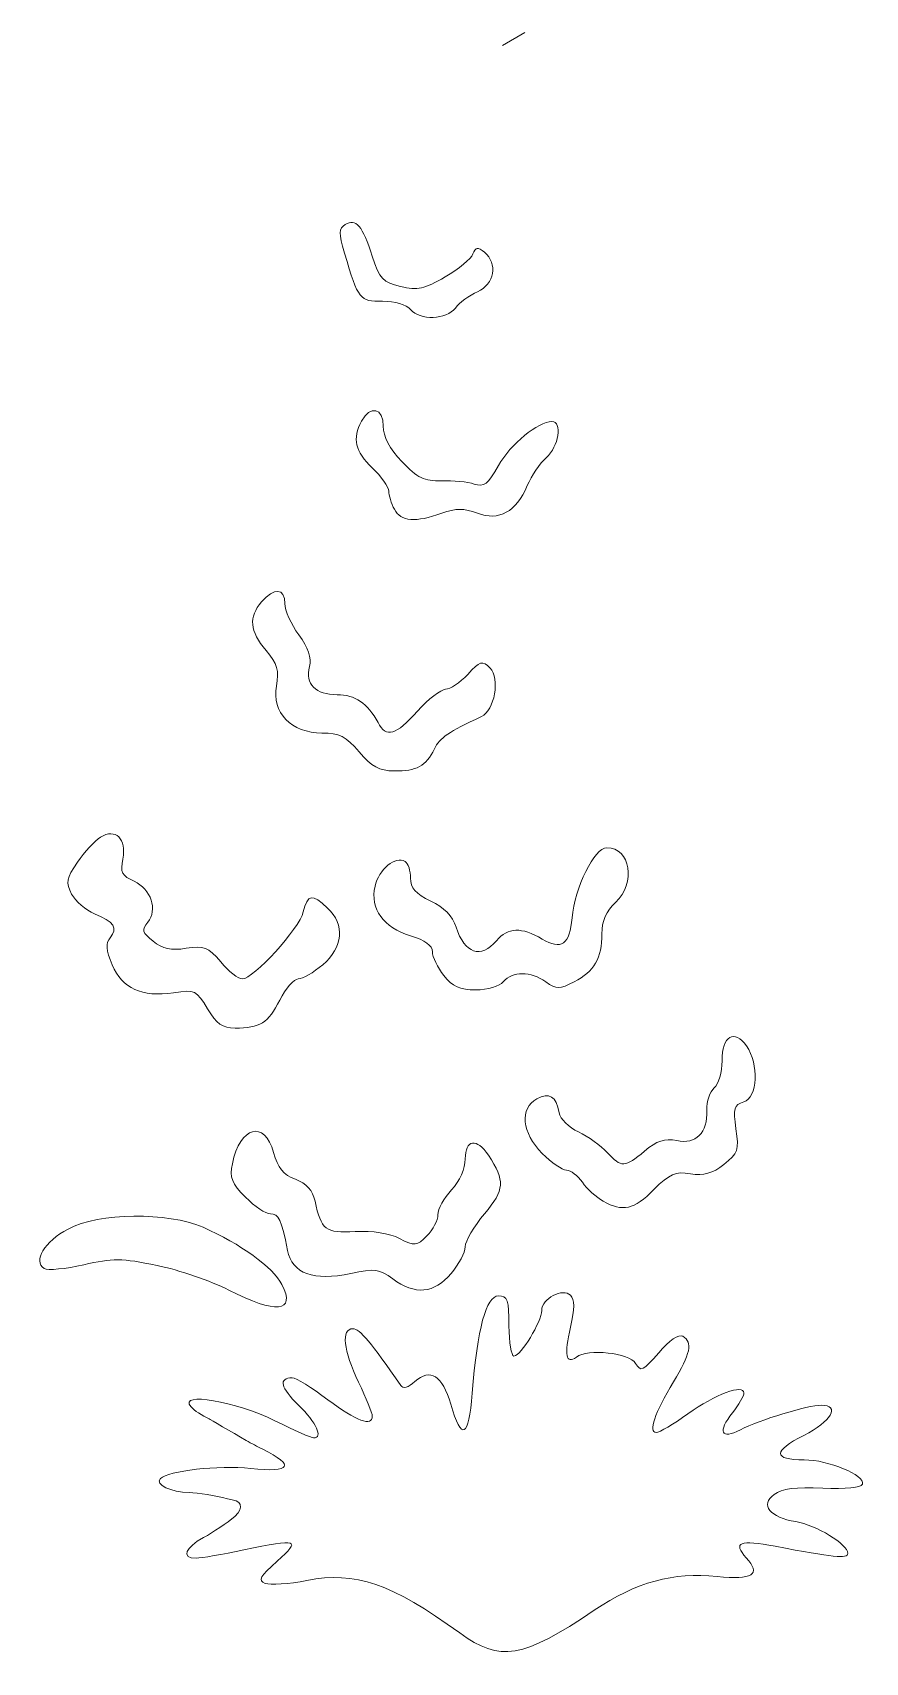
# Model space of a CAD drawing. Header units: millimetres. Extents: x -6423 to -1759, y 6 to 2012.
# Drawn here: x -5497.8 to -5422.7, y 89.6 to 236.4 of the extents above; entities that cross this region are included whole.
import ezdxf

# ---------------------------------------------------------------- set-up
doc = ezdxf.new("R2010")
doc.units = ezdxf.units.MM
doc.header["$MEASUREMENT"] = 0
doc.layers.add('layer 1', color=7, linetype='Continuous')

msp = doc.modelspace()

# ---------------------------------------------------------------- linework, layer by layer
at = {"layer": 'layer 1', "color": 177, "lineweight": 9}
for points, knots in [([(-5455.4306, 235.2597), (-5455.4306, 235.2597), (-5453.423, 236.409), (-5453.423, 236.409), (-5453.423, 236.409), (-5453.423, 236.409), (-5455.4306, 235.2597), (-5455.4306, 235.2597)], [0, 0, 0, 0, 0.33333333, 0.33333333, 0.33333333, 0.33333333, 1, 1, 1, 1]), ([(-5459.673, 211.5962), (-5460.4586, 210.5344), (-5462.8689, 210.4564), (-5463.7066, 211.4657), (-5463.7066, 211.4657), (-5464.0597, 211.8908), (-5465.1331, 212.2042), (-5466.2388, 212.2042), (-5466.2388, 212.2042), (-5468.3177, 212.2042), (-5468.3847, 212.2892), (-5469.6542, 216.5494), (-5469.6542, 216.5494), (-5470.1913, 218.351), (-5470.1806, 218.7463), (-5469.5865, 219.1135), (-5469.5865, 219.1135), (-5468.6282, 219.7059), (-5468.0355, 219.0107), (-5467.1528, 216.259), (-5467.1528, 216.259), (-5466.4998, 214.2241), (-5466.2045, 213.9083), (-5464.6024, 213.5321), (-5464.6024, 213.5321), (-5463.072, 213.173), (-5462.4474, 213.3081), (-5460.5855, 214.3993), (-5460.5855, 214.3993), (-5459.3727, 215.1097), (-5458.2471, 216.0392), (-5458.0841, 216.4646), (-5458.0841, 216.4646), (-5457.8441, 217.09), (-5457.6466, 217.1216), (-5457.0546, 216.6298), (-5457.0546, 216.6298), (-5455.8237, 215.6085), (-5456.1499, 213.7356), (-5457.6757, 213.0624), (-5457.6757, 213.0624), (-5458.4201, 212.7341), (-5459.3192, 212.0741), (-5459.673, 211.5962)], [0, 0, 0, 0, 0.08333333, 0.08333333, 0.08333333, 0.08333333, 0.16666667, 0.16666667, 0.16666667, 0.16666667, 0.25, 0.25, 0.25, 0.25, 0.33333333, 0.33333333, 0.33333333, 0.33333333, 0.41666667, 0.41666667, 0.41666667, 0.41666667, 0.5, 0.5, 0.5, 0.5, 0.58333333, 0.58333333, 0.58333333, 0.58333333, 0.66666667, 0.66666667, 0.66666667, 0.66666667, 0.75, 0.75, 0.75, 0.75, 0.83333333, 0.83333333, 0.83333333, 0.83333333, 1, 1, 1, 1]), ([(-5460.8985, 193.1071), (-5463.2482, 192.2573), (-5464.5801, 192.3687), (-5465.1661, 193.4637), (-5465.1661, 193.4637), (-5465.4465, 193.9873), (-5465.6759, 194.7215), (-5465.6759, 195.0948), (-5465.6759, 195.0948), (-5465.6759, 195.4681), (-5466.3402, 196.4101), (-5467.1528, 197.1886), (-5467.1528, 197.1886), (-5468.7041, 198.6747), (-5468.9675, 199.8222), (-5468.1199, 201.4055), (-5468.1199, 201.4055), (-5467.3368, 202.8692), (-5466.1679, 202.5962), (-5466.1679, 200.9496), (-5466.1679, 200.9496), (-5466.1679, 200.0232), (-5465.5929, 198.9317), (-5464.4858, 197.7579), (-5464.4858, 197.7579), (-5463.0848, 196.2725), (-5462.4881, 195.9843), (-5460.9166, 196.0357), (-5460.9166, 196.0357), (-5459.8786, 196.0697), (-5458.5559, 195.9357), (-5457.9774, 195.7383), (-5457.9774, 195.7383), (-5457.0985, 195.4387), (-5456.7369, 195.7149), (-5455.7808, 197.4162), (-5455.7808, 197.4162), (-5454.7063, 199.328), (-5452.2205, 201.3732), (-5450.9712, 201.3732), (-5450.9712, 201.3732), (-5450.0162, 201.3732), (-5450.3611, 199.1111), (-5451.4664, 198.1262), (-5451.4664, 198.1262), (-5452.0454, 197.6104), (-5452.8221, 196.4728), (-5453.1922, 195.5982), (-5453.1922, 195.5982), (-5454.193, 193.234), (-5455.7422, 192.3782), (-5457.6902, 193.1135), (-5457.6902, 193.1135), (-5458.9048, 193.5719), (-5459.6166, 193.5704), (-5460.8985, 193.1071)], [0, 0, 0, 0, 0.06666667, 0.06666667, 0.06666667, 0.06666667, 0.13333333, 0.13333333, 0.13333333, 0.13333333, 0.2, 0.2, 0.2, 0.2, 0.26666667, 0.26666667, 0.26666667, 0.26666667, 0.33333333, 0.33333333, 0.33333333, 0.33333333, 0.4, 0.4, 0.4, 0.4, 0.46666667, 0.46666667, 0.46666667, 0.46666667, 0.53333333, 0.53333333, 0.53333333, 0.53333333, 0.6, 0.6, 0.6, 0.6, 0.66666667, 0.66666667, 0.66666667, 0.66666667, 0.73333333, 0.73333333, 0.73333333, 0.73333333, 0.8, 0.8, 0.8, 0.8, 0.86666667, 0.86666667, 0.86666667, 0.86666667, 1, 1, 1, 1]), ([(-5465.1835, 169.8956), (-5466.5324, 169.9077), (-5467.2187, 170.2803), (-5468.3436, 171.6111), (-5468.3436, 171.6111), (-5469.5262, 173.01), (-5470.1189, 173.3113), (-5471.6891, 173.3113), (-5471.6891, 173.3113), (-5474.434, 173.3113), (-5476.2367, 175.1714), (-5475.7918, 177.5441), (-5475.7918, 177.5441), (-5475.5284, 178.9477), (-5475.6986, 179.5329), (-5476.7266, 180.7546), (-5476.7266, 180.7546), (-5478.1964, 182.5013), (-5478.3131, 183.7463), (-5477.1357, 185.1211), (-5477.1357, 185.1211), (-5476.0045, 186.4423), (-5475.0296, 186.375), (-5475.0296, 184.9761), (-5475.0296, 184.9761), (-5475.0296, 184.3518), (-5474.4663, 183.078), (-5473.7775, 182.1453), (-5473.7775, 182.1453), (-5472.9174, 180.9808), (-5472.6154, 180.0881), (-5472.8139, 179.2951), (-5472.8139, 179.2951), (-5473.2096, 177.714), (-5472.2722, 176.7575), (-5470.3278, 176.7575), (-5470.3278, 176.7575), (-5468.6881, 176.7575), (-5467.5732, 176.0017), (-5466.6398, 174.2575), (-5466.6398, 174.2575), (-5465.8872, 172.8512), (-5465.0488, 173.0926), (-5463.0848, 175.2806), (-5463.0848, 175.2806), (-5462.1124, 176.3636), (-5460.9776, 177.2496), (-5460.5624, 177.2496), (-5460.5624, 177.2496), (-5460.1473, 177.2496), (-5459.2476, 177.8536), (-5458.563, 178.5921), (-5458.563, 178.5921), (-5457.4293, 179.8151), (-5457.2496, 179.8651), (-5456.5412, 179.1568), (-5456.5412, 179.1568), (-5455.6209, 178.2369), (-5456.1438, 175.3295), (-5457.3272, 174.785), (-5457.3272, 174.785), (-5460.2824, 173.4251), (-5461.0545, 172.8948), (-5461.5625, 171.8759), (-5461.5625, 171.8759), (-5462.3414, 170.3136), (-5463.1397, 169.8772), (-5465.1835, 169.8956)], [0, 0, 0, 0, 0.05555556, 0.05555556, 0.05555556, 0.05555556, 0.11111111, 0.11111111, 0.11111111, 0.11111111, 0.16666667, 0.16666667, 0.16666667, 0.16666667, 0.22222222, 0.22222222, 0.22222222, 0.22222222, 0.27777778, 0.27777778, 0.27777778, 0.27777778, 0.33333333, 0.33333333, 0.33333333, 0.33333333, 0.38888889, 0.38888889, 0.38888889, 0.38888889, 0.44444444, 0.44444444, 0.44444444, 0.44444444, 0.5, 0.5, 0.5, 0.5, 0.55555556, 0.55555556, 0.55555556, 0.55555556, 0.61111111, 0.61111111, 0.61111111, 0.61111111, 0.66666667, 0.66666667, 0.66666667, 0.66666667, 0.72222222, 0.72222222, 0.72222222, 0.72222222, 0.77777778, 0.77777778, 0.77777778, 0.77777778, 0.83333333, 0.83333333, 0.83333333, 0.83333333, 0.88888889, 0.88888889, 0.88888889, 0.88888889, 1, 1, 1, 1]), ([(-5479.5173, 146.7263), (-5480.6599, 146.7263), (-5481.191, 147.0993), (-5482, 148.4701), (-5482, 148.4701), (-5482.9773, 150.1275), (-5483.1301, 150.1994), (-5485.0601, 149.9112), (-5485.0601, 149.9112), (-5487.9111, 149.4855), (-5489.6964, 150.2987), (-5490.5862, 152.4275), (-5490.5862, 152.4275), (-5491.1438, 153.763), (-5491.1881, 154.3624), (-5490.7659, 154.8708), (-5490.7659, 154.8708), (-5490.047, 155.7372), (-5490.4171, 156.3013), (-5492.1843, 157.0333), (-5492.1843, 157.0333), (-5492.9664, 157.357), (-5493.8909, 158.1539), (-5494.2387, 158.8041), (-5494.2387, 158.8041), (-5494.7924, 159.8389), (-5494.7283, 160.1952), (-5493.7222, 161.6632), (-5493.7222, 161.6632), (-5493.0904, 162.5856), (-5492.1531, 163.6027), (-5491.6398, 163.9232), (-5491.6398, 163.9232), (-5490.2788, 164.773), (-5489.2674, 163.7846), (-5489.6322, 161.961), (-5489.6322, 161.961), (-5489.8704, 160.7705), (-5489.707, 160.4479), (-5488.6148, 159.9502), (-5488.6148, 159.9502), (-5487.0801, 159.2511), (-5486.4597, 157.3839), (-5487.3899, 156.2633), (-5487.3899, 156.2633), (-5487.9483, 155.5905), (-5487.8767, 155.3395), (-5486.9011, 154.5493), (-5486.9011, 154.5493), (-5486.0431, 153.8544), (-5485.3001, 153.6967), (-5483.925, 153.9165), (-5483.925, 153.9165), (-5482.3063, 154.1753), (-5481.9429, 154.0317), (-5480.8085, 152.6831), (-5480.8085, 152.6831), (-5480.1019, 151.8437), (-5479.233, 151.1573), (-5478.8771, 151.1577), (-5478.8771, 151.1577), (-5477.8632, 151.1587), (-5473.7296, 155.683), (-5473.3677, 157.1879), (-5473.3677, 157.1879), (-5472.9781, 158.8055), (-5472.6083, 158.8651), (-5471.1842, 157.5378), (-5471.1842, 157.5378), (-5469.5989, 156.0612), (-5469.7768, 153.9835), (-5471.6214, 152.4314), (-5471.6214, 152.4314), (-5472.4545, 151.7306), (-5473.4467, 151.157), (-5473.8268, 151.157), (-5473.8268, 151.157), (-5474.2064, 151.157), (-5474.9555, 150.2983), (-5475.4912, 149.2486), (-5475.4912, 149.2486), (-5476.5448, 147.1833), (-5477.2744, 146.7263), (-5479.5173, 146.7263)], [0, 0, 0, 0, 0.04545455, 0.04545455, 0.04545455, 0.04545455, 0.09090909, 0.09090909, 0.09090909, 0.09090909, 0.13636364, 0.13636364, 0.13636364, 0.13636364, 0.18181818, 0.18181818, 0.18181818, 0.18181818, 0.22727273, 0.22727273, 0.22727273, 0.22727273, 0.27272727, 0.27272727, 0.27272727, 0.27272727, 0.31818182, 0.31818182, 0.31818182, 0.31818182, 0.36363636, 0.36363636, 0.36363636, 0.36363636, 0.40909091, 0.40909091, 0.40909091, 0.40909091, 0.45454545, 0.45454545, 0.45454545, 0.45454545, 0.5, 0.5, 0.5, 0.5, 0.54545455, 0.54545455, 0.54545455, 0.54545455, 0.59090909, 0.59090909, 0.59090909, 0.59090909, 0.63636364, 0.63636364, 0.63636364, 0.63636364, 0.68181818, 0.68181818, 0.68181818, 0.68181818, 0.72727273, 0.72727273, 0.72727273, 0.72727273, 0.77272727, 0.77272727, 0.77272727, 0.77272727, 0.81818182, 0.81818182, 0.81818182, 0.81818182, 0.86363636, 0.86363636, 0.86363636, 0.86363636, 0.90909091, 0.90909091, 0.90909091, 0.90909091, 1, 1, 1, 1]), ([(-5457.8232, 150.1725), (-5459.2607, 150.1725), (-5459.9339, 150.4742), (-5460.717, 151.4696), (-5460.717, 151.4696), (-5461.2782, 152.1829), (-5461.7373, 153.1451), (-5461.7373, 153.607), (-5461.7373, 153.607), (-5461.7373, 154.1611), (-5462.4091, 154.6485), (-5463.7084, 155.0378), (-5463.7084, 155.0378), (-5466.1619, 155.773), (-5467.3626, 157.4502), (-5466.9099, 159.5106), (-5466.9099, 159.5106), (-5466.5746, 161.0386), (-5465.0619, 162.2751), (-5464.1887, 161.7355), (-5464.1887, 161.7355), (-5463.9235, 161.5717), (-5463.7066, 160.8985), (-5463.7066, 160.2395), (-5463.7066, 160.2395), (-5463.7066, 159.3447), (-5463.2486, 158.8229), (-5461.8958, 158.1763), (-5461.8958, 158.1763), (-5460.6996, 157.6044), (-5459.9229, 156.81), (-5459.6067, 155.834), (-5459.6067, 155.834), (-5458.8271, 153.4287), (-5457.3843, 152.9412), (-5455.9613, 154.6032), (-5455.9613, 154.6032), (-5454.9286, 155.8095), (-5453.7197, 155.8514), (-5451.8486, 154.746), (-5451.8486, 154.746), (-5450.1172, 153.7233), (-5449.3617, 154.2618), (-5449.1607, 156.6632), (-5449.1607, 156.6632), (-5448.9331, 159.3862), (-5447.1464, 162.9724), (-5446.018, 162.9724), (-5446.018, 162.9724), (-5443.8902, 162.9724), (-5443.3904, 159.7914), (-5445.2448, 158.0493), (-5445.2448, 158.0493), (-5446.0885, 157.257), (-5446.4757, 156.3679), (-5446.4757, 155.2235), (-5446.4757, 155.2235), (-5446.4757, 153.0263), (-5447.1652, 151.827), (-5448.9643, 150.8968), (-5448.9643, 150.8968), (-5450.2923, 150.2101), (-5450.5469, 150.2094), (-5451.5207, 150.8918), (-5451.5207, 150.8918), (-5452.8941, 151.8536), (-5454.5478, 151.8617), (-5455.3373, 150.9109), (-5455.3373, 150.9109), (-5455.6855, 150.4912), (-5456.7589, 150.1725), (-5457.8232, 150.1725)], [0, 0, 0, 0, 0.05263158, 0.05263158, 0.05263158, 0.05263158, 0.10526316, 0.10526316, 0.10526316, 0.10526316, 0.15789474, 0.15789474, 0.15789474, 0.15789474, 0.21052632, 0.21052632, 0.21052632, 0.21052632, 0.26315789, 0.26315789, 0.26315789, 0.26315789, 0.31578947, 0.31578947, 0.31578947, 0.31578947, 0.36842105, 0.36842105, 0.36842105, 0.36842105, 0.42105263, 0.42105263, 0.42105263, 0.42105263, 0.47368421, 0.47368421, 0.47368421, 0.47368421, 0.52631579, 0.52631579, 0.52631579, 0.52631579, 0.57894737, 0.57894737, 0.57894737, 0.57894737, 0.63157895, 0.63157895, 0.63157895, 0.63157895, 0.68421053, 0.68421053, 0.68421053, 0.68421053, 0.73684211, 0.73684211, 0.73684211, 0.73684211, 0.78947368, 0.78947368, 0.78947368, 0.78947368, 0.84210526, 0.84210526, 0.84210526, 0.84210526, 0.89473684, 0.89473684, 0.89473684, 0.89473684, 1, 1, 1, 1]), ([(-5441.7947, 132.1741), (-5443.6006, 130.3678), (-5444.5783, 130.1445), (-5446.3566, 131.1322), (-5446.3566, 131.1322), (-5446.9684, 131.4718), (-5447.8115, 132.2393), (-5448.2308, 132.8381), (-5448.2308, 132.8381), (-5448.6499, 133.4365), (-5449.2958, 133.9261), (-5449.6655, 133.9261), (-5449.6655, 133.9261), (-5450.0356, 133.9261), (-5451.0201, 134.6078), (-5451.8532, 135.4409), (-5451.8532, 135.4409), (-5453.6874, 137.2755), (-5453.9048, 139.5117), (-5452.3304, 140.3544), (-5452.3304, 140.3544), (-5451.1892, 140.9652), (-5450.6029, 140.5961), (-5450.3324, 139.0969), (-5450.3324, 139.0969), (-5450.2349, 138.5563), (-5449.4504, 137.781), (-5448.5893, 137.3737), (-5448.5893, 137.3737), (-5447.7278, 136.9667), (-5446.559, 136.1354), (-5445.9918, 135.526), (-5445.9918, 135.526), (-5444.6928, 134.131), (-5444.4192, 134.1409), (-5442.6285, 135.6475), (-5442.6285, 135.6475), (-5441.5235, 136.5774), (-5440.8181, 136.8068), (-5439.7326, 136.5898), (-5439.7326, 136.5898), (-5437.9799, 136.2392), (-5436.955, 137.2708), (-5437.0135, 139.3263), (-5437.0135, 139.3263), (-5437.0354, 140.1115), (-5436.7366, 141.0173), (-5436.3491, 141.3388), (-5436.3491, 141.3388), (-5435.9616, 141.6604), (-5435.6447, 142.759), (-5435.6447, 143.78), (-5435.6447, 143.78), (-5435.6447, 146.0198), (-5434.5429, 146.6898), (-5433.4428, 145.119), (-5433.4428, 145.119), (-5432.296, 143.4822), (-5432.4495, 140.4692), (-5433.6995, 140.0722), (-5433.6995, 140.0722), (-5434.5801, 139.7928), (-5434.668, 139.4851), (-5434.3926, 137.6488), (-5434.3926, 137.6488), (-5434.1068, 135.7443), (-5434.2093, 135.4416), (-5435.4763, 134.4451), (-5435.4763, 134.4451), (-5436.5157, 133.6276), (-5437.2896, 133.412), (-5438.4879, 133.6066), (-5438.4879, 133.6066), (-5439.8481, 133.8271), (-5440.3657, 133.6031), (-5441.7947, 132.1741)], [0, 0, 0, 0, 0.05, 0.05, 0.05, 0.05, 0.1, 0.1, 0.1, 0.1, 0.15, 0.15, 0.15, 0.15, 0.2, 0.2, 0.2, 0.2, 0.25, 0.25, 0.25, 0.25, 0.3, 0.3, 0.3, 0.3, 0.35, 0.35, 0.35, 0.35, 0.4, 0.4, 0.4, 0.4, 0.45, 0.45, 0.45, 0.45, 0.5, 0.5, 0.5, 0.5, 0.55, 0.55, 0.55, 0.55, 0.6, 0.6, 0.6, 0.6, 0.65, 0.65, 0.65, 0.65, 0.7, 0.7, 0.7, 0.7, 0.75, 0.75, 0.75, 0.75, 0.8, 0.8, 0.8, 0.8, 0.85, 0.85, 0.85, 0.85, 0.9, 0.9, 0.9, 0.9, 1, 1, 1, 1]), ([(-5460.058, 124.6099), (-5461.5703, 122.8122), (-5463.3202, 122.6544), (-5465.3061, 124.1363), (-5465.3061, 124.1363), (-5466.5097, 125.0339), (-5466.9291, 125.0885), (-5469.0856, 124.6259), (-5469.0856, 124.6259), (-5472.4452, 123.9055), (-5474.3684, 124.6053), (-5474.7896, 126.7019), (-5474.7896, 126.7019), (-5475.3529, 129.5078), (-5475.578, 129.9875), (-5476.3317, 129.9875), (-5476.3317, 129.9875), (-5476.7405, 129.9875), (-5477.7483, 130.661), (-5478.5715, 131.4842), (-5478.5715, 131.4842), (-5479.8144, 132.7271), (-5480.0161, 133.2408), (-5479.7612, 134.5142), (-5479.7612, 134.5142), (-5479.088, 137.882), (-5476.8447, 138.4861), (-5476.0446, 135.5153), (-5476.0446, 135.5153), (-5475.6716, 134.1299), (-5475.1721, 133.5177), (-5474.0785, 133.1047), (-5474.0785, 133.1047), (-5473.0692, 132.7236), (-5472.52, 132.1142), (-5472.3148, 131.1463), (-5472.3148, 131.1463), (-5471.761, 128.5325), (-5471.3931, 128.2539), (-5468.6881, 128.4017), (-5468.6881, 128.4017), (-5467.1343, 128.4868), (-5465.6131, 128.2489), (-5464.7028, 127.7782), (-5464.7028, 127.7782), (-5463.3276, 127.067), (-5463.1656, 127.0823), (-5462.2379, 128.01), (-5462.2379, 128.01), (-5461.6919, 128.5559), (-5461.2449, 129.4135), (-5461.2449, 129.9155), (-5461.2449, 129.9155), (-5461.2449, 130.4175), (-5460.6911, 131.4261), (-5460.014, 132.1563), (-5460.014, 132.1563), (-5459.2798, 132.9487), (-5458.7835, 134.07), (-5458.7835, 134.936), (-5458.7835, 134.936), (-5458.7835, 136.6919), (-5457.7317, 136.8649), (-5456.6955, 135.2799), (-5456.6955, 135.2799), (-5455.1728, 132.9508), (-5455.2239, 132.1854), (-5457.0468, 130.0034), (-5457.0468, 130.0034), (-5458.0018, 128.8605), (-5458.7835, 127.5201), (-5458.7835, 127.0248), (-5458.7835, 127.0248), (-5458.7835, 126.5296), (-5459.3568, 125.443), (-5460.058, 124.6099)], [0, 0, 0, 0, 0.05, 0.05, 0.05, 0.05, 0.1, 0.1, 0.1, 0.1, 0.15, 0.15, 0.15, 0.15, 0.2, 0.2, 0.2, 0.2, 0.25, 0.25, 0.25, 0.25, 0.3, 0.3, 0.3, 0.3, 0.35, 0.35, 0.35, 0.35, 0.4, 0.4, 0.4, 0.4, 0.45, 0.45, 0.45, 0.45, 0.5, 0.5, 0.5, 0.5, 0.55, 0.55, 0.55, 0.55, 0.6, 0.6, 0.6, 0.6, 0.65, 0.65, 0.65, 0.65, 0.7, 0.7, 0.7, 0.7, 0.75, 0.75, 0.75, 0.75, 0.8, 0.8, 0.8, 0.8, 0.85, 0.85, 0.85, 0.85, 0.9, 0.9, 0.9, 0.9, 1, 1, 1, 1]), ([(-5475.2962, 123.6265), (-5474.0022, 121.1247), (-5475.8312, 120.9358), (-5480.086, 123.1316), (-5480.086, 123.1316), (-5481.6486, 123.9381), (-5484.557, 124.935), (-5486.5494, 125.3473), (-5486.5494, 125.3473), (-5489.7035, 125.9996), (-5490.5575, 126.0074), (-5493.1525, 125.4079), (-5493.1525, 125.4079), (-5494.7917, 125.0289), (-5496.393, 124.88), (-5496.711, 125.0764), (-5496.711, 125.0764), (-5497.7565, 125.7227), (-5496.6731, 127.5144), (-5494.5634, 128.6286), (-5494.5634, 128.6286), (-5491.7727, 130.1023), (-5485.6099, 130.1796), (-5482.4023, 128.7807), (-5482.4023, 128.7807), (-5479.0558, 127.3215), (-5476.097, 125.1753), (-5475.2962, 123.6265)], [0, 0, 0, 0, 0.125, 0.125, 0.125, 0.125, 0.25, 0.25, 0.25, 0.25, 0.375, 0.375, 0.375, 0.375, 0.5, 0.5, 0.5, 0.5, 0.625, 0.625, 0.625, 0.625, 0.75, 0.75, 0.75, 0.75, 1, 1, 1, 1]), ([(-5478.5205, 109.5894), (-5479.7655, 110.3079), (-5481.8227, 111.5051), (-5481.8585, 111.5239), (-5481.8585, 111.5239), (-5482.4963, 111.8543), (-5483.1801, 112.2468), (-5483.501, 112.6332), (-5483.501, 112.6332), (-5484.6216, 113.9835), (-5479.4542, 113.1125), (-5475.9208, 111.3555), (-5475.9208, 111.3555), (-5474.2032, 110.5015), (-5472.6356, 109.8028), (-5472.4371, 109.8028), (-5472.4371, 109.8028), (-5471.5643, 109.8028), (-5472.2116, 111.218), (-5473.78, 112.7381), (-5473.78, 112.7381), (-5475.4206, 114.3284), (-5475.633, 115.2182), (-5474.372, 115.2182), (-5474.372, 115.2182), (-5474.0423, 115.2182), (-5472.5931, 114.332), (-5471.1516, 113.249), (-5471.1516, 113.249), (-5468.5818, 111.3179), (-5467.1528, 110.7908), (-5467.1528, 111.7742), (-5467.1528, 111.7742), (-5467.1528, 112.0465), (-5467.7065, 113.417), (-5468.3836, 114.8205), (-5468.3836, 114.8205), (-5469.7705, 117.6956), (-5469.9793, 119.6489), (-5468.8994, 119.6489), (-5468.8994, 119.6489), (-5468.3028, 119.6489), (-5467.2137, 118.3507), (-5464.5982, 114.5227), (-5464.5982, 114.5227), (-5464.3869, 114.2136), (-5463.9033, 114.3483), (-5463.3156, 114.8804), (-5463.3156, 114.8804), (-5461.9415, 116.1237), (-5460.8453, 115.4345), (-5460.0927, 112.853), (-5460.0927, 112.853), (-5459.1058, 109.4674), (-5458.473, 109.7918), (-5458.1518, 113.8474), (-5458.1518, 113.8474), (-5457.6916, 119.6567), (-5456.8965, 122.6027), (-5455.7886, 122.6027), (-5455.7886, 122.6027), (-5454.9729, 122.6027), (-5454.8449, 122.2358), (-5454.8449, 119.8949), (-5454.8449, 119.8949), (-5454.8449, 118.406), (-5454.6414, 117.1872), (-5454.3926, 117.1872), (-5454.3926, 117.1872), (-5453.7881, 117.1872), (-5451.8912, 120.2984), (-5451.8912, 121.2896), (-5451.8912, 121.2896), (-5451.8912, 122.3602), (-5449.9913, 123.3617), (-5449.2908, 122.6612), (-5449.2908, 122.6612), (-5448.9186, 122.2889), (-5448.9218, 121.4526), (-5449.3015, 119.7928), (-5449.3015, 119.7928), (-5449.8743, 117.2893), (-5449.6946, 116.3743), (-5448.7701, 117.0893), (-5448.7701, 117.0893), (-5447.7487, 117.8795), (-5443.9668, 117.4729), (-5443.4308, 116.5154), (-5443.4308, 116.5154), (-5442.9951, 115.7369), (-5442.7764, 115.839), (-5441.353, 117.4853), (-5441.353, 117.4853), (-5440.393, 118.596), (-5439.5319, 119.1831), (-5439.1806, 118.9658), (-5439.1806, 118.9658), (-5438.2741, 118.4056), (-5438.4804, 117.3971), (-5440.0204, 114.8563), (-5440.0204, 114.8563), (-5441.7164, 112.0578), (-5442.3219, 110.2948), (-5441.5866, 110.2948), (-5441.5866, 110.2948), (-5441.2984, 110.2948), (-5440.0076, 111.0528), (-5438.7183, 111.9787), (-5438.7183, 111.9787), (-5436.2828, 113.7286), (-5433.6754, 114.7017), (-5433.6754, 113.8608), (-5433.6754, 113.8608), (-5433.6754, 113.5974), (-5434.1363, 112.7959), (-5434.6992, 112.0798), (-5434.6992, 112.0798), (-5436.0683, 110.3395), (-5435.7468, 109.6337), (-5433.9991, 110.5416), (-5433.9991, 110.5416), (-5432.2864, 111.431), (-5427.9146, 112.7565), (-5426.6937, 112.7565), (-5426.6937, 112.7565), (-5424.9644, 112.7565), (-5425.8237, 111.2832), (-5428.278, 110.0396), (-5428.278, 110.0396), (-5431.0847, 108.6173), (-5431.0737, 107.8335), (-5428.2475, 107.8335), (-5428.2475, 107.8335), (-5426.0797, 107.8335), (-5422.7331, 106.4371), (-5423.004, 105.6454), (-5423.004, 105.6454), (-5423.1128, 105.3267), (-5424.4968, 105.1867), (-5426.5824, 105.2838), (-5426.5824, 105.2838), (-5429.0026, 105.3966), (-5430.2615, 105.2342), (-5430.9492, 104.7216), (-5430.9492, 104.7216), (-5432.2379, 103.7605), (-5431.3495, 102.6488), (-5428.986, 102.2652), (-5428.986, 102.2652), (-5427.1734, 101.971), (-5424.3213, 100.2243), (-5424.3213, 99.4082), (-5424.3213, 99.4082), (-5424.3213, 98.9176), (-5425.6234, 99.0445), (-5430.8567, 100.0449), (-5430.8567, 100.0449), (-5434.0636, 100.6578), (-5434.7187, 100.3966), (-5433.4599, 99.0058), (-5433.4599, 99.0058), (-5432.0961, 97.4988), (-5432.8973, 96.9876), (-5436.0988, 97.3223), (-5436.0988, 97.3223), (-5440.0562, 97.736), (-5443.3563, 96.8281), (-5447.1538, 94.2813), (-5447.1538, 94.2813), (-5453.6623, 89.9166), (-5455.6252, 89.5851), (-5459.2756, 92.2347), (-5459.2756, 92.2347), (-5465.4373, 96.7072), (-5468.6885, 97.8232), (-5473.0532, 96.9646), (-5473.0532, 96.9646), (-5474.6602, 96.6483), (-5476.3473, 96.5328), (-5476.8025, 96.7072), (-5476.8025, 96.7072), (-5477.4867, 96.9699), (-5477.2981, 97.3173), (-5475.7142, 98.7162), (-5475.7142, 98.7162), (-5473.5233, 100.6511), (-5473.8335, 100.7543), (-5478.7222, 99.7188), (-5478.7222, 99.7188), (-5480.6177, 99.3174), (-5482.5558, 98.9849), (-5483.0298, 98.9803), (-5483.0298, 98.9803), (-5484.3883, 98.9668), (-5484.0373, 99.923), (-5482.347, 100.8408), (-5482.347, 100.8408), (-5481.498, 101.302), (-5480.2299, 102.1539), (-5479.529, 102.7335), (-5479.529, 102.7335), (-5478.6488, 103.6223), (-5478.9037, 104.1455), (-5480.2118, 104.3309), (-5480.2118, 104.3309), (-5481.2878, 104.6294), (-5482.8331, 104.8786), (-5483.6452, 104.8843), (-5483.6452, 104.8843), (-5485.2689, 104.8957), (-5486.7614, 105.6199), (-5486.2385, 106.1428), (-5486.2385, 106.1428), (-5485.5252, 106.8561), (-5481.0332, 107.3598), (-5478.1067, 107.0546), (-5478.1067, 107.0546), (-5474.4418, 106.6725), (-5474.0675, 107.3272), (-5477.0237, 108.7885), (-5477.0237, 108.7885), (-5477.5573, 109.0523), (-5478.005, 109.2916), (-5478.5205, 109.5894)], [0, 0, 0, 0, 0.01754386, 0.01754386, 0.01754386, 0.01754386, 0.03508772, 0.03508772, 0.03508772, 0.03508772, 0.05263158, 0.05263158, 0.05263158, 0.05263158, 0.07017544, 0.07017544, 0.07017544, 0.07017544, 0.0877193, 0.0877193, 0.0877193, 0.0877193, 0.10526316, 0.10526316, 0.10526316, 0.10526316, 0.12280702, 0.12280702, 0.12280702, 0.12280702, 0.14035088, 0.14035088, 0.14035088, 0.14035088, 0.15789474, 0.15789474, 0.15789474, 0.15789474, 0.1754386, 0.1754386, 0.1754386, 0.1754386, 0.19298246, 0.19298246, 0.19298246, 0.19298246, 0.21052632, 0.21052632, 0.21052632, 0.21052632, 0.22807018, 0.22807018, 0.22807018, 0.22807018, 0.24561404, 0.24561404, 0.24561404, 0.24561404, 0.26315789, 0.26315789, 0.26315789, 0.26315789, 0.28070175, 0.28070175, 0.28070175, 0.28070175, 0.29824561, 0.29824561, 0.29824561, 0.29824561, 0.31578947, 0.31578947, 0.31578947, 0.31578947, 0.33333333, 0.33333333, 0.33333333, 0.33333333, 0.35087719, 0.35087719, 0.35087719, 0.35087719, 0.36842105, 0.36842105, 0.36842105, 0.36842105, 0.38596491, 0.38596491, 0.38596491, 0.38596491, 0.40350877, 0.40350877, 0.40350877, 0.40350877, 0.42105263, 0.42105263, 0.42105263, 0.42105263, 0.43859649, 0.43859649, 0.43859649, 0.43859649, 0.45614035, 0.45614035, 0.45614035, 0.45614035, 0.47368421, 0.47368421, 0.47368421, 0.47368421, 0.49122807, 0.49122807, 0.49122807, 0.49122807, 0.50877193, 0.50877193, 0.50877193, 0.50877193, 0.52631579, 0.52631579, 0.52631579, 0.52631579, 0.54385965, 0.54385965, 0.54385965, 0.54385965, 0.56140351, 0.56140351, 0.56140351, 0.56140351, 0.57894737, 0.57894737, 0.57894737, 0.57894737, 0.59649123, 0.59649123, 0.59649123, 0.59649123, 0.61403509, 0.61403509, 0.61403509, 0.61403509, 0.63157895, 0.63157895, 0.63157895, 0.63157895, 0.64912281, 0.64912281, 0.64912281, 0.64912281, 0.66666667, 0.66666667, 0.66666667, 0.66666667, 0.68421053, 0.68421053, 0.68421053, 0.68421053, 0.70175439, 0.70175439, 0.70175439, 0.70175439, 0.71929825, 0.71929825, 0.71929825, 0.71929825, 0.73684211, 0.73684211, 0.73684211, 0.73684211, 0.75438596, 0.75438596, 0.75438596, 0.75438596, 0.77192982, 0.77192982, 0.77192982, 0.77192982, 0.78947368, 0.78947368, 0.78947368, 0.78947368, 0.80701754, 0.80701754, 0.80701754, 0.80701754, 0.8245614, 0.8245614, 0.8245614, 0.8245614, 0.84210526, 0.84210526, 0.84210526, 0.84210526, 0.85964912, 0.85964912, 0.85964912, 0.85964912, 0.87719298, 0.87719298, 0.87719298, 0.87719298, 0.89473684, 0.89473684, 0.89473684, 0.89473684, 0.9122807, 0.9122807, 0.9122807, 0.9122807, 0.92982456, 0.92982456, 0.92982456, 0.92982456, 0.94736842, 0.94736842, 0.94736842, 0.94736842, 0.96491228, 0.96491228, 0.96491228, 0.96491228, 1, 1, 1, 1])]:
    msp.add_open_spline(points, degree=3, knots=knots, dxfattribs=at)
for points in [[(-5463.7066, 211.4657), (-5463.7066, 211.4657), (-5463.7066, 211.4657), (-5463.7066, 211.4657)], [(-5465.1661, 193.4637), (-5465.1661, 193.4637), (-5465.1661, 193.4637), (-5465.1661, 193.4637)], [(-5468.3436, 171.6111), (-5468.3436, 171.6111), (-5468.3436, 171.6111), (-5468.3436, 171.6111)], [(-5460.717, 151.4696), (-5460.717, 151.4696), (-5460.717, 151.4696), (-5460.717, 151.4696)], [(-5482, 148.4701), (-5482, 148.4701), (-5482, 148.4701), (-5482, 148.4701)], [(-5446.3566, 131.1322), (-5446.3566, 131.1322), (-5446.3566, 131.1322), (-5446.3566, 131.1322)], [(-5465.3061, 124.1363), (-5465.3061, 124.1363), (-5465.3061, 124.1363), (-5465.3061, 124.1363)], [(-5480.086, 123.1316), (-5480.086, 123.1316), (-5480.086, 123.1316), (-5480.086, 123.1316)], [(-5459.2756, 92.2347), (-5459.2756, 92.2347), (-5459.2756, 92.2347), (-5459.2756, 92.2347)]]:
    msp.add_open_spline(points, degree=3, dxfattribs=at)

doc.saveas('drawing.dxf')
